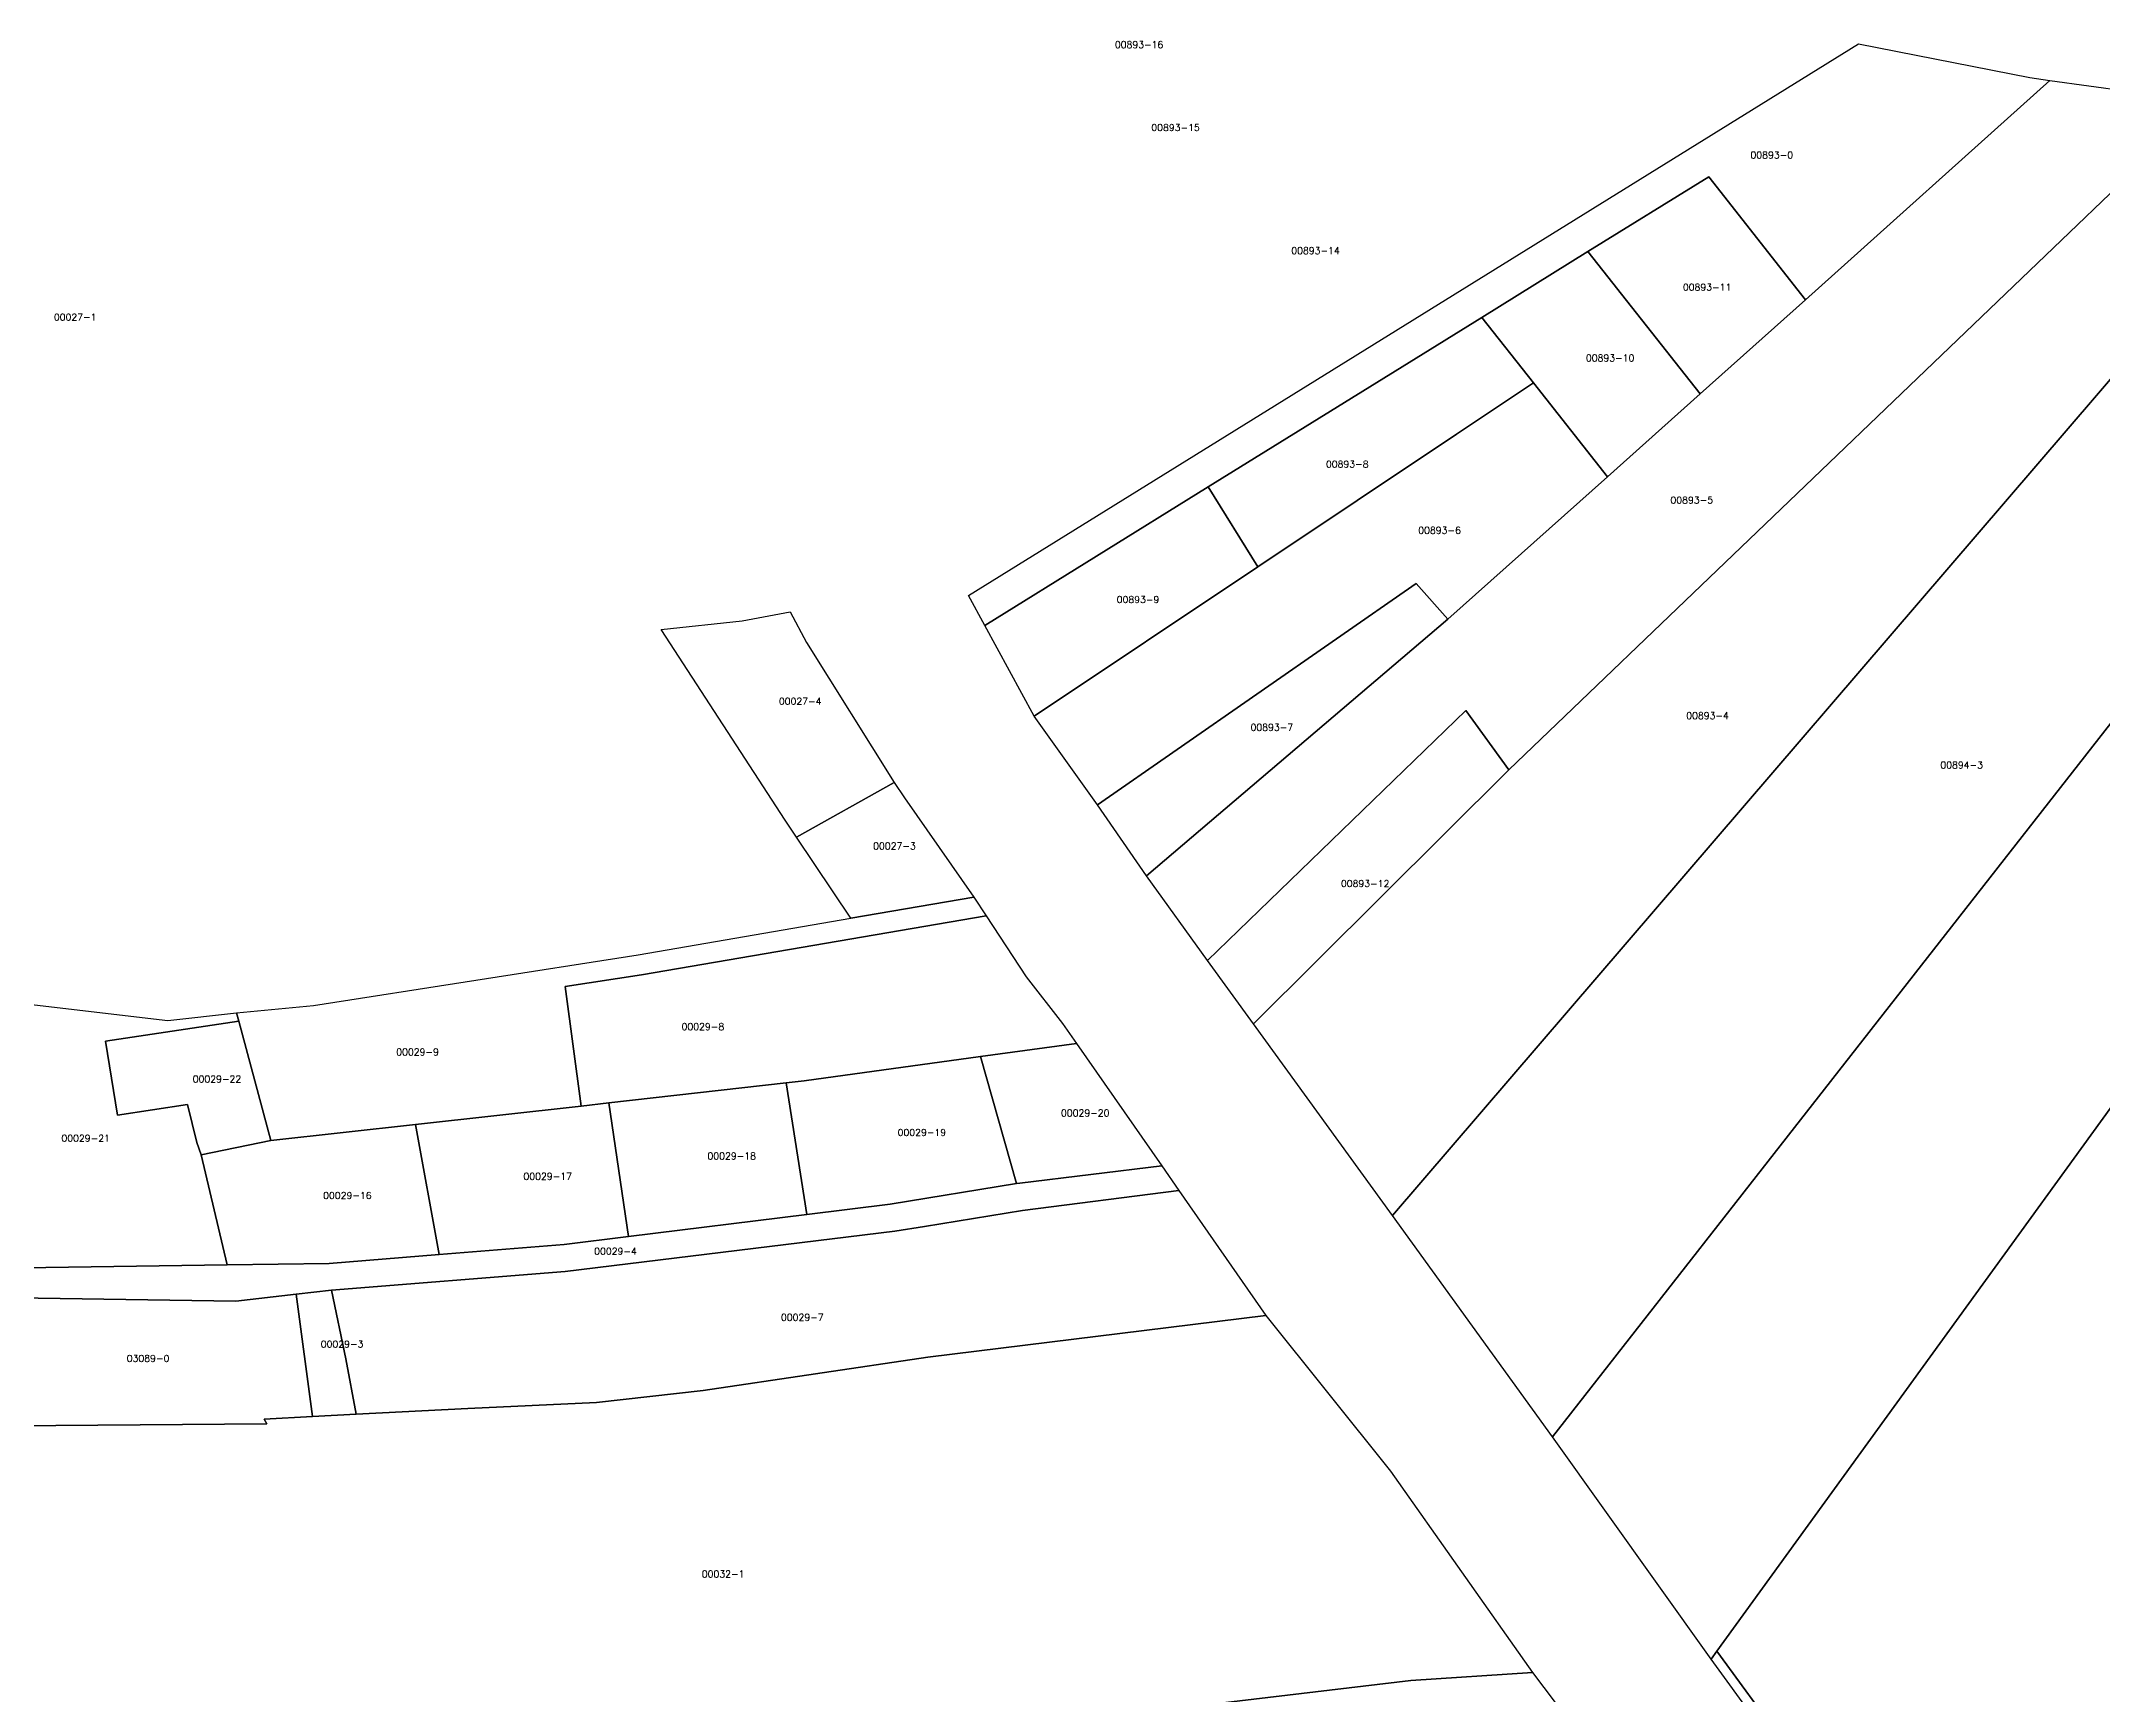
# Model space of a CAD drawing. Header units: metres. Extents: x 7423707 to 7427500, y 4706661 to 4708784.
# Drawn here: x 7424331.9 to 7424634.3, y 4708535.7 to 4708778.2 of the extents above; entities that cross this region are included whole.
import ezdxf

# ---------------------------------------------------------------- set-up
doc = ezdxf.new("R2010")
doc.units = ezdxf.units.M
doc.layers.add('Numrat_Parcelave', color=7, linetype='Continuous')
doc.layers.add('Parcelat_kadastrale2021', color=7, linetype='Continuous')
doc.styles.get("Standard").update_dxf_attribs({"font": 'simplex.shx'})

msp = doc.modelspace()

# ---------------------------------------------------------------- linework, layer by layer
at = {"layer": 'Parcelat_kadastrale2021'}
for points in [[(7424623.55, 4708772.89), (7424626.51, 4708772.42), (7424590.65, 4708740.29), (7424576.46, 4708758.31), (7424558.75, 4708747.34), (7424543.2, 4708737.71), (7424532.5, 4708731.08), (7424503.04, 4708712.84), (7424470.26, 4708692.54), (7424467.88, 4708696.92), (7424598.41, 4708777.8)], [(7424626.51, 4708772.42), (7424649.38, 4708769.32), (7424547.14, 4708671.38), (7424540.82, 4708680.06), (7424502.94, 4708643.41), (7424493.99, 4708655.81), (7424538.17, 4708693.43), (7424561.59, 4708714.33), (7424575.18, 4708726.48), (7424590.65, 4708740.29)], [(7424657.67, 4708768.43), (7424668.62, 4708767.36), (7424615.82, 4708705.87), (7424530.1, 4708606.03), (7424509.69, 4708634.1), (7424547.14, 4708671.38), (7424649.38, 4708769.32), (7424652.26, 4708768.99)], [(7424668.62, 4708767.36), (7424688.03, 4708766.28), (7424703.46, 4708765.1), (7424553.56, 4708573.57), (7424530.1, 4708606.03), (7424615.82, 4708705.87)], [(7424703.46, 4708765.1), (7424737.03, 4708762.52), (7424716.5, 4708734.06), (7424708.31, 4708722.71), (7424700.07, 4708710.55), (7424692.51, 4708700.81), (7424686.83, 4708692.94), (7424680.46, 4708684.1), (7424658.88, 4708654.19), (7424577.66, 4708542.14), (7424576.81, 4708540.96), (7424553.56, 4708573.57)], [(7424575.18, 4708726.48), (7424558.75, 4708747.34), (7424576.46, 4708758.31), (7424590.65, 4708740.29)], [(7424561.59, 4708714.33), (7424550.76, 4708728.09), (7424543.2, 4708737.71), (7424558.75, 4708747.34), (7424575.18, 4708726.48)], [(7424550.76, 4708728.09), (7424539.45, 4708720.56), (7424510.3, 4708701.12), (7424503.04, 4708712.84), (7424532.5, 4708731.08), (7424543.2, 4708737.71)], [(7424538.17, 4708693.43), (7424533.57, 4708698.69), (7424486.79, 4708666.21), (7424477.52, 4708679.25), (7424510.3, 4708701.12), (7424539.45, 4708720.56), (7424550.76, 4708728.09), (7424561.59, 4708714.33)], [(7424510.3, 4708701.12), (7424477.52, 4708679.25), (7424470.26, 4708692.54), (7424503.04, 4708712.84)], [(7424538.17, 4708693.43), (7424493.99, 4708655.81), (7424486.79, 4708666.21), (7424533.57, 4708698.69)], [(7424442.68, 4708661.5), (7424441.02, 4708663.99), (7424422.83, 4708691.96), (7424434.69, 4708693.23), (7424441.74, 4708694.55), (7424444.15, 4708690.05), (7424456.97, 4708669.5)], [(7424727.41, 4708651.44), (7424725.65, 4708644.93), (7424716.84, 4708598.42), (7424707.5, 4708572.17), (7424700.34, 4708558.05), (7424685.99, 4708568.33), (7424648.76, 4708534.32), (7424678.12, 4708501.36), (7424675.79, 4708492.11), (7424666.1, 4708461.98), (7424639, 4708451.86), (7424629.15, 4708468.01), (7424622.32, 4708478.74), (7424615.43, 4708489.24), (7424609.15, 4708498.53), (7424601.1, 4708510.06), (7424587.08, 4708529.24), (7424577.66, 4708542.14), (7424658.88, 4708654.19), (7424680.46, 4708684.1)], [(7424502.94, 4708643.41), (7424540.82, 4708680.06), (7424547.14, 4708671.38), (7424509.69, 4708634.1)], [(7424450.65, 4708649.59), (7424442.68, 4708661.5), (7424456.97, 4708669.5), (7424458.48, 4708667.25), (7424468.67, 4708652.67)], [(7424360.53, 4708635.75), (7424371.83, 4708636.79), (7424419.45, 4708644.25), (7424450.65, 4708649.59), (7424468.67, 4708652.67), (7424470.48, 4708649.94), (7424419.93, 4708641.29), (7424408.74, 4708639.6), (7424411.08, 4708622.07), (7424386.77, 4708619.37), (7424365.56, 4708617.02), (7424360.86, 4708634.51)], [(7424470.48, 4708649.94), (7424476.35, 4708641.03), (7424481.69, 4708634.18), (7424483.72, 4708631.26), (7424469.63, 4708629.31), (7424443.78, 4708625.74), (7424441.16, 4708625.45), (7424415.13, 4708622.52), (7424411.08, 4708622.07), (7424408.74, 4708639.6), (7424419.93, 4708641.29)], [(7424313.39, 4708638.94), (7424350.46, 4708634.59), (7424360.53, 4708635.75), (7424360.86, 4708634.51), (7424341.33, 4708631.57), (7424343.09, 4708620.75), (7424353.32, 4708622.3), (7424354.69, 4708616.73), (7424355.34, 4708614.9), (7424359.16, 4708598.77), (7424325.89, 4708598.31), (7424319.13, 4708600.89), (7424317.72, 4708616.39)], [(7424365.56, 4708617.02), (7424355.34, 4708614.9), (7424354.69, 4708616.73), (7424353.32, 4708622.3), (7424343.09, 4708620.75), (7424341.33, 4708631.57), (7424360.86, 4708634.51)], [(7424474.95, 4708610.7), (7424456.42, 4708607.68), (7424444.19, 4708606.17), (7424441.16, 4708625.45), (7424443.78, 4708625.74), (7424469.63, 4708629.31)], [(7424483.72, 4708631.26), (7424496.22, 4708613.32), (7424475.41, 4708610.77), (7424474.95, 4708610.7), (7424469.63, 4708629.31)], [(7424415.13, 4708622.52), (7424441.16, 4708625.45), (7424444.19, 4708606.17), (7424418.04, 4708602.93)], [(7424411.08, 4708622.07), (7424415.13, 4708622.52), (7424418.04, 4708602.93), (7424408.57, 4708601.75), (7424390.23, 4708600.28), (7424386.77, 4708619.37)], [(7424374.13, 4708598.99), (7424359.16, 4708598.77), (7424355.34, 4708614.9), (7424365.56, 4708617.02), (7424386.77, 4708619.37), (7424390.23, 4708600.28)], [(7424496.22, 4708613.32), (7424498.75, 4708609.69), (7424475.81, 4708606.74), (7424461.41, 4708604.39), (7424457.09, 4708603.74), (7424408.71, 4708597.79), (7424374.47, 4708595.05), (7424369.25, 4708594.48), (7424360.42, 4708593.48), (7424318.47, 4708594.07), (7424315.05, 4708594.02), (7424314.91, 4708596.14), (7424314.78, 4708598.15), (7424325.89, 4708598.31), (7424359.16, 4708598.77), (7424374.13, 4708598.99), (7424390.23, 4708600.28), (7424408.57, 4708601.75), (7424418.04, 4708602.93), (7424444.19, 4708606.17), (7424456.42, 4708607.68), (7424474.95, 4708610.7), (7424475.41, 4708610.77)], [(7424498.75, 4708609.69), (7424511.51, 4708591.37), (7424461.94, 4708585.23), (7424428.96, 4708580.34), (7424413.32, 4708578.61), (7424394.47, 4708577.73), (7424378.09, 4708576.87), (7424376.57, 4708585), (7424374.47, 4708595.05), (7424408.71, 4708597.79), (7424457.09, 4708603.74), (7424461.41, 4708604.39), (7424475.81, 4708606.74)], [(7424371.67, 4708576.53), (7424364.58, 4708576.16), (7424364.98, 4708575.45), (7424327.83, 4708575.19), (7424319.3, 4708575.03), (7424319.11, 4708577.47), (7424318.47, 4708594.07), (7424360.42, 4708593.48), (7424369.25, 4708594.48)], [(7424378.09, 4708576.87), (7424371.67, 4708576.53), (7424369.25, 4708594.48), (7424374.47, 4708595.05), (7424376.57, 4708585)], [(7424607.75, 4708498.41), (7424576.81, 4708540.96), (7424577.66, 4708542.14), (7424587.08, 4708529.24), (7424601.1, 4708510.06), (7424609.15, 4708498.53), (7424615.43, 4708489.24), (7424622.32, 4708478.74), (7424629.15, 4708468.01), (7424639, 4708451.86), (7424637.12, 4708451.15)], [(7424502.77, 4708534.28), (7424532.75, 4708537.83), (7424550.61, 4708539.03), (7424567.22, 4708517.03), (7424512.88, 4708497.73), (7424507.32, 4708516.9)]]:
    msp.add_lwpolyline(points, close=True, dxfattribs=at)
msp.add_lwpolyline([(7424329.9, 4708511.42), (7424327.93, 4708550.04), (7424327.83, 4708575.19), (7424364.98, 4708575.45), (7424364.58, 4708576.16), (7424371.67, 4708576.53), (7424378.09, 4708576.87), (7424394.47, 4708577.73), (7424413.32, 4708578.61), (7424428.96, 4708580.34), (7424461.94, 4708585.23), (7424511.51, 4708591.37), (7424529.79, 4708568.55), (7424550.61, 4708539.03), (7424532.75, 4708537.83), (7424502.77, 4708534.28)], dxfattribs=at)

# ---------------------------------------------------------------- texts
at = {"layer": 'Numrat_Parcelave'}
for s, p in [('00893-16', (7424489.35, 4708777.19)), ('00893-15', (7424494.7, 4708765.04)), ('00893-0', (7424582.58, 4708761)), ('00893-14', (7424515.23, 4708746.99)), ('00893-11', (7424572.66, 4708741.63)), ('00027-1', (7424333.73, 4708737.24)), ('00893-10', (7424558.44, 4708731.25)), ('00893-8', (7424520.31, 4708715.68)), ('00893-5', (7424570.84, 4708710.41)), ('00893-6', (7424533.85, 4708705.98)), ('00893-9', (7424489.62, 4708695.83)), ('00027-4', (7424440.07, 4708680.92)), ('00893-7', (7424509.25, 4708677.1)), ('00893-4', (7424573.16, 4708678.81)), ('00894-3', (7424610.43, 4708671.56)), ('00027-3', (7424453.9, 4708659.69)), ('00893-12', (7424522.51, 4708654.19)), ('00029-8', (7424425.8, 4708633.21)), ('00029-9', (7424383.95, 4708629.5)), ('00029-22', (7424354.1, 4708625.52)), ('00029-20', (7424481.45, 4708620.55)), ('00029-21', (7424334.84, 4708616.85)), ('00029-19', (7424457.49, 4708617.69)), ('00029-18', (7424429.6, 4708614.25)), ('00029-17', (7424402.61, 4708611.25)), ('00029-16', (7424373.23, 4708608.45)), ('00029-4', (7424412.98, 4708600.28)), ('00029-7', (7424440.38, 4708590.59)), ('00029-3', (7424372.88, 4708586.66)), ('03089-0', (7424344.42, 4708584.56)), ('00032-1', (7424428.77, 4708552.95))]:
    msp.add_text(s, height=1, dxfattribs=at).set_placement(p)

doc.saveas('drawing.dxf')
